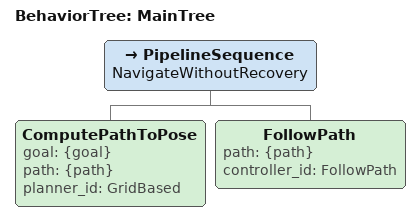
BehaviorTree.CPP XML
<root BTCPP_format="4" main_tree_to_execute="MainTree">
  <BehaviorTree ID="MainTree">
    <PipelineSequence name="NavigateWithoutRecovery">
      <!--
        LEARNING: ComputePathToPose calls planner_server
        Input: goal pose
        Output: path (nav_msgs/Path)
      -->
      <ComputePathToPose goal="{goal}" path="{path}" planner_id="GridBased"/>

      <!--
        LEARNING: FollowPath calls controller_server
        Input: path from planner
        Output: velocity commands to robot
      -->
      <FollowPath path="{path}" controller_id="FollowPath"/>
    </PipelineSequence>
  </BehaviorTree>
</root>
